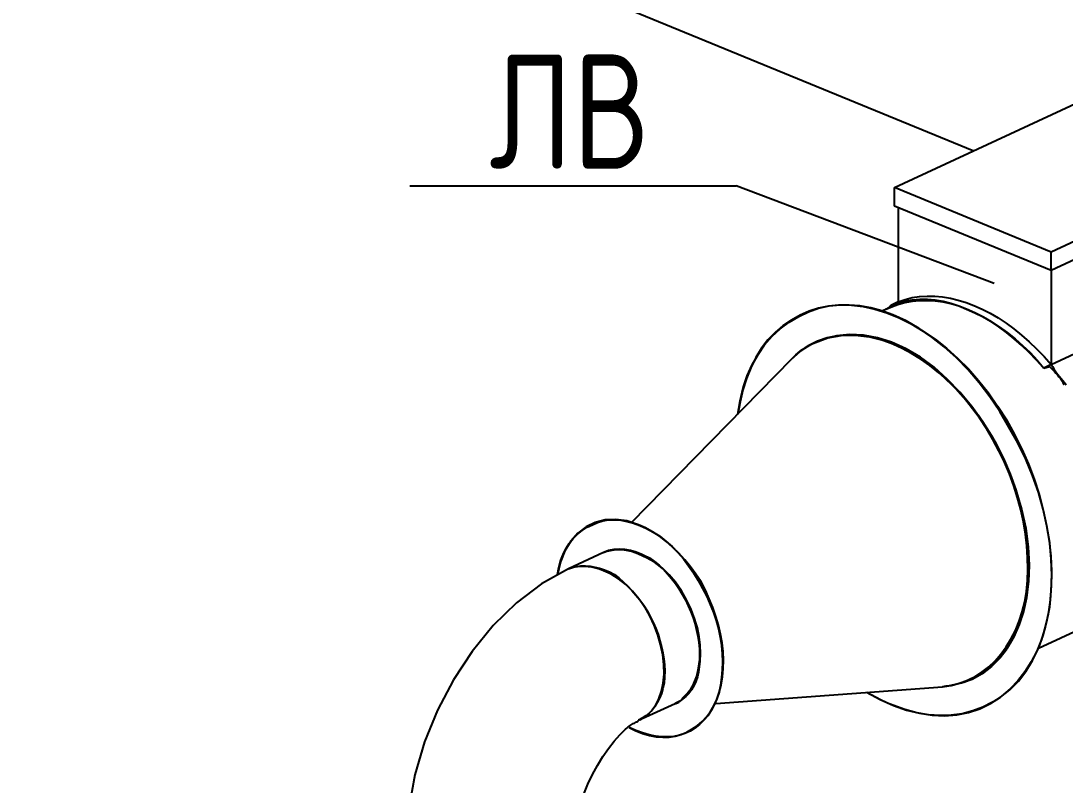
# Model space of a CAD drawing. Header units: metres. Extents: x 20 to 415, y 5 to 292.
# Drawn here: x 252.49 to 266.95, y 230.98 to 241.56 of the extents above; entities that cross this region are included whole.
import ezdxf

# ---------------------------------------------------------------- set-up
doc = ezdxf.new("R2010")
doc.units = ezdxf.units.M
for name, color, linetype in [('АРМАТУРА', 8, 'Continuous'), ('ВОЗДУХОВОДЫ', 7, 'Continuous'), ('ОБОЗНАЧЕНИЯ', 7, 'Continuous')]:
    doc.layers.add(name, color=color, linetype=linetype)
doc.styles.add('GOST', font='isocpeur.ttf')

msp = doc.modelspace()

# ---------------------------------------------------------------- linework, layer by layer
at = {"layer": 'АРМАТУРА'}
for points in [[(264.586, 239.251), (267.596, 240.653)], [(269.764, 239.761), (266.754, 238.358)], [(269.764, 239.506), (266.754, 238.103)], [(264.586, 238.995), (264.586, 239.251)], [(266.754, 238.358), (264.586, 239.251)], [(266.754, 238.103), (264.586, 238.995)], [(264.637, 238.97), (264.637, 237.669)], [(266.754, 238.103), (266.754, 238.358)], [(266.754, 236.802), (269.713, 238.179)], [(266.754, 238.103), (266.754, 236.802)], [(264.637, 237.669), (264.732, 237.703), (264.829, 237.728), (264.931, 237.743), (265.035, 237.75), (265.141, 237.749), (265.249, 237.739), (265.358, 237.721), (265.467, 237.694), (265.575, 237.66), (265.683, 237.618), (265.797, 237.568), (265.91, 237.511), (266.021, 237.447), (266.13, 237.375), (266.238, 237.296), (266.344, 237.21), (266.449, 237.118), (266.552, 237.019), (266.654, 236.914), (266.754, 236.802)], [(264.535, 237.618), (264.528, 237.61), (264.52, 237.603), (264.512, 237.596), (264.505, 237.589), (264.497, 237.583), (264.489, 237.578), (264.482, 237.573), (264.474, 237.57), (264.466, 237.568), (264.459, 237.567)], [(264.535, 237.618), (264.629, 237.653), (264.727, 237.679), (264.829, 237.697), (264.933, 237.707), (265.039, 237.707), (265.147, 237.699), (265.256, 237.681), (265.365, 237.653), (265.473, 237.615), (265.581, 237.567), (265.696, 237.517), (265.81, 237.46), (265.923, 237.396), (266.035, 237.324), (266.146, 237.245), (266.253, 237.159), (266.358, 237.067), (266.46, 236.968), (266.558, 236.863), (266.652, 236.751)], [(266.652, 236.751), (266.552, 236.863), (266.45, 236.968), (266.347, 237.067), (266.242, 237.159), (266.136, 237.245), (266.028, 237.324), (265.919, 237.396), (265.808, 237.46), (265.695, 237.517), (265.581, 237.567), (265.473, 237.608), (265.365, 237.641), (265.256, 237.664), (265.147, 237.679), (265.039, 237.685), (264.933, 237.683), (264.829, 237.672), (264.727, 237.654), (264.629, 237.627), (264.535, 237.593)], [(266.652, 236.751), (266.552, 236.863), (266.45, 236.968), (266.347, 237.067), (266.242, 237.159), (266.136, 237.245), (266.028, 237.324), (265.919, 237.396), (265.808, 237.46), (265.695, 237.517), (265.581, 237.567), (265.473, 237.608), (265.365, 237.641), (265.256, 237.664), (265.147, 237.679), (265.039, 237.685), (264.933, 237.683), (264.829, 237.672), (264.727, 237.654), (264.629, 237.627), (264.535, 237.593)], [(264.637, 237.669), (264.535, 237.618)], [(264.612, 237.644), (264.605, 237.644), (264.599, 237.643), (264.595, 237.643), (264.59, 237.642), (264.586, 237.641), (264.583, 237.638), (264.578, 237.635), (264.574, 237.631), (264.568, 237.625), (264.561, 237.618)], [(264.637, 237.669), (264.637, 237.662), (264.635, 237.657), (264.632, 237.653), (264.628, 237.649), (264.625, 237.647), (264.621, 237.645), (264.617, 237.644), (264.614, 237.644), (264.613, 237.644), (264.612, 237.644)], [(266.754, 236.802), (266.652, 236.751)], [(266.652, 236.751), (266.729, 236.776)], [(266.933, 236.521), (266.917, 236.551), (266.9, 236.58), (266.881, 236.607), (266.861, 236.633), (266.841, 236.659), (266.819, 236.683), (266.797, 236.707), (266.775, 236.73), (266.752, 236.753), (266.729, 236.776)], [(266.729, 236.776), (266.752, 236.753), (266.775, 236.73), (266.797, 236.707), (266.819, 236.683), (266.84, 236.659), (266.861, 236.633), (266.881, 236.607), (266.9, 236.58), (266.917, 236.551), (266.933, 236.521)], [(266.754, 236.802), (266.771, 236.772), (266.788, 236.743), (266.807, 236.716), (266.826, 236.688), (266.847, 236.662), (266.868, 236.635), (266.89, 236.608), (266.913, 236.58), (266.936, 236.551), (266.959, 236.521)]]:
    msp.add_lwpolyline(points, dxfattribs=at)
at = {"layer": 'ВОЗДУХОВОДЫ'}
for points in [[(247.165, 247.362), (265.683, 239.761)], [(262.418, 236.113), (262.448, 236.3), (262.491, 236.477), (262.547, 236.643), (262.615, 236.799), (262.696, 236.942), (262.787, 237.074), (262.89, 237.192), (263.004, 237.297), (263.127, 237.389), (263.26, 237.465), (263.394, 237.532), (263.534, 237.582), (263.681, 237.613), (263.833, 237.628), (263.99, 237.624), (264.151, 237.605), (264.314, 237.568), (264.48, 237.516), (264.648, 237.447), (264.816, 237.363), (264.983, 237.265), (265.146, 237.153), (265.304, 237.028), (265.458, 236.89), (265.607, 236.741), (265.749, 236.581), (265.884, 236.409), (266.012, 236.227), (266.133, 236.035), (266.244, 235.833), (266.346, 235.631), (266.437, 235.424), (266.517, 235.214), (266.586, 235.001), (266.643, 234.787), (266.689, 234.573), (266.723, 234.36), (266.746, 234.15), (266.756, 233.943), (266.754, 233.741), (266.74, 233.539), (266.712, 233.347), (266.672, 233.165), (266.619, 232.993), (266.554, 232.832), (266.477, 232.683), (266.39, 232.546), (266.292, 232.421), (266.184, 232.309), (266.066, 232.211), (265.94, 232.126), (265.806, 232.058), (265.667, 232.005), (265.521, 231.967), (265.371, 231.946), (265.215, 231.941), (265.056, 231.952), (264.894, 231.979), (264.728, 232.023), (264.561, 232.083)], [(264.561, 237.491), (264.408, 237.545), (264.256, 237.585), (264.105, 237.612), (263.957, 237.625), (263.811, 237.624), (263.67, 237.61), (263.533, 237.582), (263.402, 237.54), (263.277, 237.484), (263.158, 237.414), (263.04, 237.338), (262.932, 237.247), (262.833, 237.143), (262.743, 237.026), (262.664, 236.898), (262.594, 236.758), (262.535, 236.61), (262.485, 236.452), (262.447, 236.286), (262.418, 236.113)], [(264.535, 237.593), (264.408, 237.542)], [(264.204, 232.262), (264.387, 232.163), (264.57, 232.082), (264.751, 232.018), (264.93, 231.973), (265.106, 231.946), (265.278, 231.938), (265.446, 231.95), (265.608, 231.983), (265.764, 232.035), (265.913, 232.109), (266.053, 232.194), (266.182, 232.297), (266.299, 232.417), (266.404, 232.553), (266.496, 232.705), (266.576, 232.871), (266.642, 233.051), (266.694, 233.243), (266.732, 233.448), (266.754, 233.664), (266.762, 233.882), (266.755, 234.106), (266.732, 234.335), (266.695, 234.566), (266.643, 234.8), (266.576, 235.033), (266.495, 235.264), (266.4, 235.493), (266.291, 235.717), (266.168, 235.935), (266.04, 236.151), (265.903, 236.356), (265.756, 236.549), (265.602, 236.728), (265.441, 236.894), (265.274, 237.046), (265.101, 237.182), (264.924, 237.302), (264.744, 237.405), (264.561, 237.491)], [(266.346, 234.787), (266.275, 235.045), (266.183, 235.298), (266.074, 235.545), (265.948, 235.782), (265.808, 236.008), (265.654, 236.221), (265.489, 236.419), (265.315, 236.601), (265.132, 236.763), (264.943, 236.904), (264.744, 237.02), (264.545, 237.109), (264.347, 237.172), (264.154, 237.207), (263.965, 237.216), (263.783, 237.2), (263.609, 237.157), (263.446, 237.089), (263.295, 236.996), (263.158, 236.878)], [(263.158, 236.878), (263.277, 236.983), (263.405, 237.068), (263.541, 237.134), (263.684, 237.18), (263.834, 237.207), (263.99, 237.215), (264.151, 237.203), (264.318, 237.173), (264.488, 237.124), (264.663, 237.057), (264.83, 236.965), (264.995, 236.856), (265.156, 236.732), (265.313, 236.594), (265.463, 236.442), (265.607, 236.276), (265.743, 236.099), (265.869, 235.91), (265.986, 235.711), (266.091, 235.501), (266.184, 235.285), (266.262, 235.065), (266.327, 234.844), (266.377, 234.624), (266.413, 234.404), (266.435, 234.188), (266.442, 233.976), (266.433, 233.771), (266.41, 233.573), (266.372, 233.384), (266.311, 233.207), (266.238, 233.045), (266.152, 232.898), (266.054, 232.766), (265.945, 232.651), (265.824, 232.552), (265.694, 232.471), (265.555, 232.408), (265.406, 232.363), (265.25, 232.338)], [(263.158, 236.878), (263.277, 236.983), (263.405, 237.068), (263.541, 237.134), (263.684, 237.18), (263.834, 237.207), (263.99, 237.215), (264.151, 237.203), (264.318, 237.173), (264.488, 237.124), (264.663, 237.057), (264.83, 236.965), (264.995, 236.856), (265.156, 236.732), (265.313, 236.594), (265.463, 236.442), (265.607, 236.276), (265.743, 236.099), (265.869, 235.91), (265.986, 235.711), (266.091, 235.501), (266.184, 235.285), (266.262, 235.065), (266.327, 234.844), (266.377, 234.624), (266.413, 234.404), (266.435, 234.188), (266.442, 233.976), (266.433, 233.771), (266.41, 233.573), (266.372, 233.384), (266.311, 233.207), (266.238, 233.045), (266.152, 232.898), (266.054, 232.766), (265.945, 232.651), (265.824, 232.552), (265.694, 232.471), (265.555, 232.408), (265.406, 232.363), (265.25, 232.338)], [(264.561, 237.082), (264.401, 237.142), (264.244, 237.184), (264.089, 237.207), (263.938, 237.213), (263.793, 237.201), (263.652, 237.171), (263.517, 237.124), (263.39, 237.059), (263.269, 236.977), (263.158, 236.878)], [(263.49, 237.108), (263.664, 237.17), (263.848, 237.203), (264.04, 237.208), (264.238, 237.185), (264.44, 237.133), (264.643, 237.055), (264.846, 236.949), (265.045, 236.816), (265.24, 236.656), (265.428, 236.47), (265.605, 236.27), (265.769, 236.052), (265.918, 235.819), (266.052, 235.575), (266.168, 235.322), (266.266, 235.064), (266.344, 234.801), (266.401, 234.538), (266.436, 234.277), (266.448, 234.022)], [(263.158, 236.878), (263.189, 236.908), (263.219, 236.937), (263.251, 236.963), (263.282, 236.989), (263.314, 237.012), (263.347, 237.034), (263.381, 237.055), (263.416, 237.074), (263.452, 237.092), (263.49, 237.108)], [(265.25, 232.338), (265.37, 232.359), (265.485, 232.39), (265.595, 232.431), (265.699, 232.483), (265.798, 232.545), (265.891, 232.617), (265.977, 232.699), (266.056, 232.79), (266.128, 232.891), (266.193, 233.001), (266.257, 233.12), (266.31, 233.246), (266.353, 233.378), (266.386, 233.517), (266.41, 233.661), (266.425, 233.811), (266.431, 233.966), (266.427, 234.125), (266.417, 234.289), (266.397, 234.455), (266.37, 234.624), (266.334, 234.791), (266.288, 234.958), (266.235, 235.124), (266.174, 235.287), (266.105, 235.449), (266.029, 235.607), (265.946, 235.763), (265.856, 235.915), (265.76, 236.062), (265.657, 236.204), (265.549, 236.337), (265.437, 236.463), (265.319, 236.579), (265.199, 236.687), (265.075, 236.786), (264.948, 236.875), (264.82, 236.954), (264.691, 237.024), (264.561, 237.082)], [(263.158, 236.878), (260.939, 234.608)], [(265.25, 232.338), (265.384, 232.36), (265.512, 232.393), (265.634, 232.439), (265.748, 232.497), (265.855, 232.568), (265.955, 232.65), (266.046, 232.745), (266.13, 232.852), (266.204, 232.972), (266.27, 233.103), (266.326, 233.245), (266.371, 233.394), (266.405, 233.549), (266.429, 233.711), (266.442, 233.878), (266.444, 234.051), (266.436, 234.229), (266.417, 234.411), (266.387, 234.597), (266.346, 234.787)], [(261.041, 234.583), (260.882, 234.636), (260.728, 234.658), (260.581, 234.651), (260.444, 234.616), (260.317, 234.554), (260.203, 234.467), (260.105, 234.356), (260.023, 234.223), (259.96, 234.068), (259.919, 233.894)], [(259.919, 233.894), (259.938, 233.991), (259.964, 234.083), (259.998, 234.17), (260.038, 234.25), (260.084, 234.325), (260.137, 234.392), (260.196, 234.452), (260.26, 234.504), (260.329, 234.548), (260.403, 234.583), (260.474, 234.616), (260.55, 234.638), (260.628, 234.651), (260.711, 234.653), (260.795, 234.646), (260.882, 234.63), (260.971, 234.606), (261.062, 234.572), (261.153, 234.53), (261.245, 234.481), (261.335, 234.423), (261.422, 234.356), (261.506, 234.281), (261.586, 234.2), (261.663, 234.111), (261.735, 234.016), (261.804, 233.916), (261.869, 233.811), (261.929, 233.701), (261.985, 233.588), (262.035, 233.48), (262.079, 233.368), (262.117, 233.256), (262.148, 233.142), (262.173, 233.027), (262.19, 232.912), (262.201, 232.798), (262.204, 232.685), (262.2, 232.574), (262.189, 232.466), (262.176, 232.362), (262.156, 232.264), (262.127, 232.173), (262.091, 232.088), (262.048, 232.01), (261.999, 231.939), (261.945, 231.875), (261.886, 231.818), (261.822, 231.768), (261.755, 231.726), (261.684, 231.692), (261.609, 231.668), (261.53, 231.652), (261.448, 231.645), (261.363, 231.646), (261.276, 231.656), (261.187, 231.674), (261.096, 231.701), (261.005, 231.735), (260.913, 231.777)], [(260.913, 231.777), (261.006, 231.729), (261.099, 231.691), (261.192, 231.664), (261.285, 231.647), (261.376, 231.64), (261.464, 231.643), (261.55, 231.656), (261.632, 231.678), (261.709, 231.71), (261.781, 231.751), (261.854, 231.801), (261.921, 231.859), (261.982, 231.924), (262.036, 231.996), (262.083, 232.077), (262.124, 232.165), (262.158, 232.26), (262.184, 232.364), (262.203, 232.475), (262.214, 232.593), (262.217, 232.709), (262.212, 232.828), (262.198, 232.948), (262.176, 233.07), (262.147, 233.193), (262.111, 233.315), (262.069, 233.437), (262.021, 233.557), (261.967, 233.676), (261.908, 233.792), (261.837, 233.898), (261.762, 233.999), (261.682, 234.096), (261.599, 234.188), (261.513, 234.274), (261.423, 234.352), (261.331, 234.423), (261.236, 234.486), (261.14, 234.539), (261.041, 234.583)], [(266.576, 232.874), (270.045, 234.481)], [(260.556, 234.2), (260.072, 233.971)], [(261.857, 233.154), (261.824, 233.254), (261.787, 233.352), (261.745, 233.449), (261.698, 233.544), (261.647, 233.636), (261.591, 233.724), (261.53, 233.807), (261.465, 233.885), (261.396, 233.957), (261.321, 234.022), (261.244, 234.079), (261.166, 234.128), (261.087, 234.17), (261.008, 234.202), (260.929, 234.226), (260.851, 234.24), (260.775, 234.245), (260.7, 234.24), (260.627, 234.225), (260.556, 234.2)], [(261.857, 233.154), (261.824, 233.254), (261.787, 233.352), (261.745, 233.449), (261.698, 233.544), (261.647, 233.636), (261.591, 233.724), (261.53, 233.807), (261.465, 233.885), (261.396, 233.957), (261.321, 234.022), (261.244, 234.079), (261.166, 234.128), (261.087, 234.17), (261.008, 234.202), (260.929, 234.226), (260.851, 234.24), (260.775, 234.245), (260.7, 234.24), (260.627, 234.225), (260.556, 234.2)], [(260.556, 234.2), (260.611, 234.22), (260.669, 234.234), (260.729, 234.241), (260.792, 234.243), (260.856, 234.238), (260.922, 234.228), (260.989, 234.211), (261.057, 234.188), (261.125, 234.159), (261.194, 234.124), (261.261, 234.075), (261.326, 234.023), (261.387, 233.966), (261.445, 233.905), (261.5, 233.84), (261.552, 233.771), (261.601, 233.699), (261.647, 233.622), (261.69, 233.543), (261.73, 233.46), (261.766, 233.376), (261.797, 233.292), (261.824, 233.208), (261.846, 233.124), (261.863, 233.04), (261.876, 232.955), (261.885, 232.871), (261.889, 232.787), (261.888, 232.703), (261.883, 232.619), (261.872, 232.544), (261.856, 232.475), (261.833, 232.411), (261.806, 232.351), (261.774, 232.297), (261.737, 232.248), (261.697, 232.204), (261.652, 232.166), (261.603, 232.135), (261.551, 232.109)], [(260.556, 234.2), (260.611, 234.22), (260.669, 234.234), (260.729, 234.241), (260.792, 234.243), (260.856, 234.238), (260.922, 234.228), (260.989, 234.211), (261.057, 234.188), (261.125, 234.159), (261.194, 234.124), (261.261, 234.075), (261.326, 234.023), (261.387, 233.966), (261.445, 233.905), (261.5, 233.84), (261.552, 233.771), (261.601, 233.699), (261.647, 233.622), (261.69, 233.543), (261.73, 233.46), (261.766, 233.376), (261.797, 233.292), (261.824, 233.208), (261.846, 233.124), (261.863, 233.04), (261.876, 232.955), (261.885, 232.871), (261.889, 232.787), (261.888, 232.703), (261.883, 232.619), (261.872, 232.544), (261.856, 232.475), (261.833, 232.411), (261.806, 232.351), (261.774, 232.297), (261.737, 232.248), (261.697, 232.204), (261.652, 232.166), (261.603, 232.135), (261.551, 232.109)], [(261.041, 234.175), (260.994, 234.195), (260.946, 234.212), (260.898, 234.224), (260.848, 234.231), (260.799, 234.235), (260.749, 234.235), (260.7, 234.231), (260.651, 234.224), (260.603, 234.214), (260.556, 234.2)], [(261.551, 232.109), (261.631, 232.155), (261.7, 232.217), (261.76, 232.294), (261.809, 232.383), (261.848, 232.485), (261.874, 232.597), (261.889, 232.719), (261.891, 232.849), (261.881, 232.986), (261.857, 233.129), (261.82, 233.272), (261.77, 233.411), (261.708, 233.544), (261.636, 233.67), (261.554, 233.786), (261.464, 233.891), (261.367, 233.984), (261.263, 234.063), (261.154, 234.127), (261.041, 234.175)], [(260.072, 233.971), (260.127, 233.99), (260.184, 234.004), (260.245, 234.012), (260.307, 234.013), (260.371, 234.009), (260.437, 233.998), (260.504, 233.981), (260.572, 233.958), (260.64, 233.929), (260.709, 233.894), (260.77, 233.846), (260.831, 233.793), (260.891, 233.736), (260.949, 233.675), (261.006, 233.61), (261.06, 233.542), (261.112, 233.469), (261.16, 233.393), (261.204, 233.313), (261.245, 233.231), (261.281, 233.147), (261.312, 233.062), (261.339, 232.978), (261.361, 232.894), (261.379, 232.81), (261.392, 232.726), (261.4, 232.642), (261.404, 232.557), (261.403, 232.473), (261.398, 232.389), (261.38, 232.315), (261.358, 232.245), (261.332, 232.181), (261.302, 232.122), (261.267, 232.067), (261.229, 232.018), (261.187, 231.975), (261.142, 231.937), (261.093, 231.905), (261.041, 231.879)], [(260.556, 233.945), (260.503, 233.966), (260.45, 233.982), (260.397, 233.994), (260.345, 234.002), (260.295, 234.006), (260.246, 234.006), (260.199, 234.002), (260.154, 233.995), (260.111, 233.984), (260.072, 233.971)], [(266.448, 234.022), (266.439, 233.798), (266.413, 233.585), (266.369, 233.386), (266.31, 233.2), (266.235, 233.03), (266.145, 232.876), (266.042, 232.738), (265.926, 232.619), (265.798, 232.519), (265.658, 232.44)], [(260.072, 233.971), (259.699, 233.764), (259.351, 233.5), (259.029, 233.186), (258.738, 232.829), (258.481, 232.437), (258.261, 232.016), (258.082, 231.575), (257.948, 231.12), (257.862, 230.657), (257.827, 230.195)], [(261.066, 231.879), (261.146, 231.932), (261.216, 232), (261.275, 232.081), (261.323, 232.174), (261.36, 232.278), (261.384, 232.391), (261.396, 232.514), (261.394, 232.645), (261.378, 232.782), (261.347, 232.925), (261.31, 233.061), (261.26, 233.195), (261.199, 233.324), (261.127, 233.446), (261.047, 233.559), (260.959, 233.663), (260.865, 233.755), (260.766, 233.834), (260.662, 233.898), (260.556, 233.945)], [(261.653, 232.185), (261.717, 232.245), (261.772, 232.315), (261.818, 232.396), (261.854, 232.486), (261.88, 232.584), (261.895, 232.688), (261.901, 232.799), (261.897, 232.914), (261.882, 233.033), (261.857, 233.154)], [(261.653, 232.185), (261.717, 232.245), (261.772, 232.315), (261.818, 232.396), (261.854, 232.486), (261.88, 232.584), (261.895, 232.688), (261.901, 232.799), (261.897, 232.914), (261.882, 233.033), (261.857, 233.154)], [(265.658, 232.44), (265.619, 232.426), (265.581, 232.412), (265.542, 232.401), (265.503, 232.39), (265.463, 232.38), (265.423, 232.37), (265.381, 232.362), (265.339, 232.354), (265.295, 232.346), (265.25, 232.338)], [(262.112, 232.109), (265.25, 232.338)], [(264.561, 232.083), (264.523, 232.098), (264.487, 232.114), (264.452, 232.13), (264.417, 232.146), (264.382, 232.163), (264.348, 232.18), (264.313, 232.199), (264.278, 232.218), (264.241, 232.239), (264.204, 232.262)], [(261.041, 231.879), (261.551, 232.109)], [(261.551, 232.109), (261.559, 232.109), (261.569, 232.112), (261.58, 232.115), (261.591, 232.121), (261.602, 232.128), (261.614, 232.136), (261.624, 232.146), (261.635, 232.157), (261.645, 232.171), (261.653, 232.185)], [(261.551, 232.109), (261.559, 232.109), (261.569, 232.112), (261.58, 232.115), (261.591, 232.121), (261.602, 232.128), (261.614, 232.136), (261.624, 232.146), (261.635, 232.157), (261.645, 232.171), (261.653, 232.185)], [(260.283, 230.854), (260.339, 230.991), (260.403, 231.123), (260.473, 231.251), (260.548, 231.372), (260.626, 231.484), (260.705, 231.585), (260.785, 231.675), (260.862, 231.751), (260.878, 231.766), (260.893, 231.779), (260.908, 231.791), (260.924, 231.802), (260.939, 231.812), (260.954, 231.821), (260.969, 231.83), (260.985, 231.838), (261, 231.846), (261.015, 231.853), (261.016, 231.853), (261.018, 231.854), (261.021, 231.854), (261.024, 231.855), (261.028, 231.857), (261.032, 231.859), (261.035, 231.862), (261.038, 231.866), (261.04, 231.872), (261.041, 231.879)]]:
    msp.add_lwpolyline(points, dxfattribs=at)
at = {"layer": 'ОБОЗНАЧЕНИЯ'}
for points in [[(257.878, 239.276), (262.393, 239.276)], [(265.964, 237.924), (262.393, 239.276)]]:
    msp.add_lwpolyline(points, dxfattribs=at)

# ---------------------------------------------------------------- texts
at = {"layer": 'ОБОЗНАЧЕНИЯ', "style": 'GOST', "width": 0.8}
msp.add_text('ЛВ', height=1.5823, dxfattribs=at).set_placement((258.978, 239.514))

doc.saveas('drawing.dxf')
